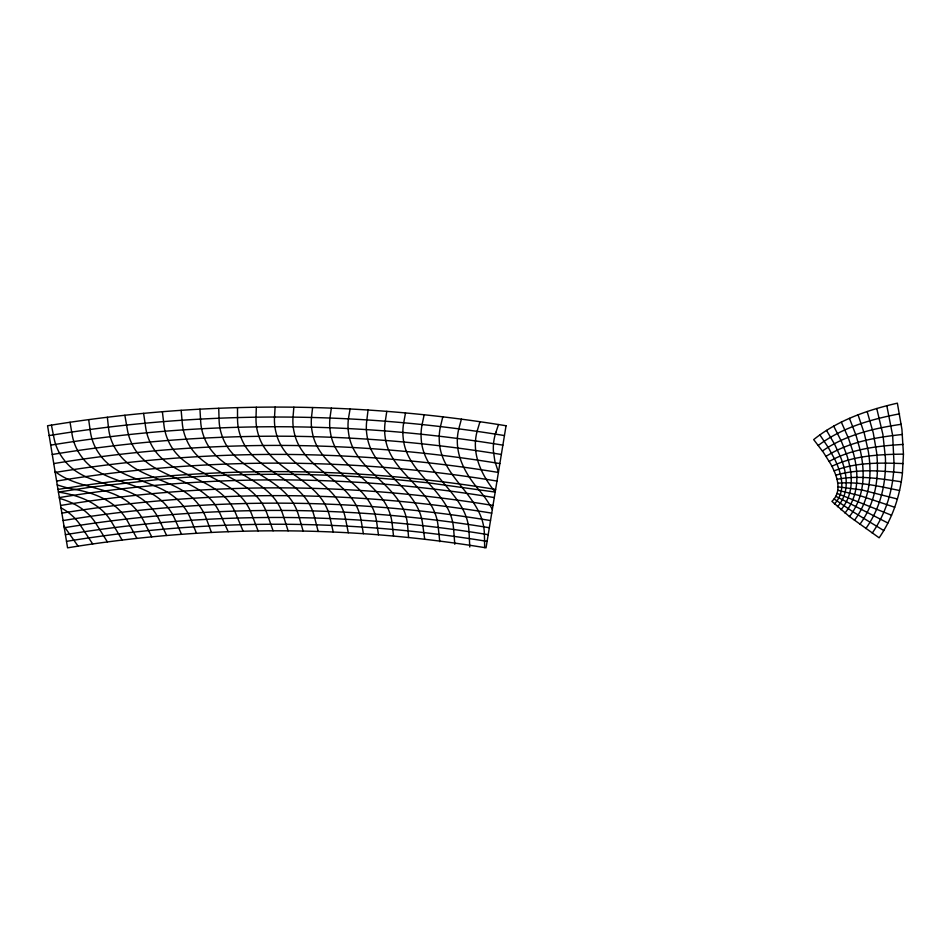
<?xml version="1.0" encoding="UTF-8"?>
<svg xmlns="http://www.w3.org/2000/svg" width="951" height="951" viewBox="0 0 951 951"><rect width="100%" height="100%" fill="white"/><g stroke="black" fill="none" stroke-linecap="round" stroke-linejoin="round"><path stroke-width="1.43" d="M903.45 454.126L902.356 473.931A159.09 159.09 0 0 1 901.263 481.777A151.328 151.328 0 0 1 899.563 490.514A144.79 144.79 0 0 1 897.375 499.002A139.999 139.999 0 0 1 894.701 507.252A136.908 136.908 0 0 1 891.551 515.252A135.399 135.399 0 0 1 887.901 523.014A135.815 135.815 0 0 1 883.764 530.539A136.682 136.682 0 0 1 879.152 537.814L849.457 516.548L831.911 501.367A19.579 19.579 0 0 0 834.098 498.954A18.699 18.699 0 0 0 835.798 496.291A18.295 18.295 0 0 0 837.011 493.391A19.828 19.828 0 0 0 837.736 490.24A23.074 23.074 0 0 0 837.986 486.853A28.375 28.375 0 0 0 837.736 483.227A36.055 36.055 0 0 0 837.011 479.352A46.528 46.528 0 0 0 835.798 475.238A60.282 60.282 0 0 0 834.098 470.876A77.816 77.816 0 0 0 831.911 466.275A93.662 93.662 0 0 0 830.603 463.826L823.364 452.319L813.687 439.612C837.7 420.211 867.645 409.988 897.375 403.165L901.928 429.365L903.45 454.126C879.295 454.447 854.034 455.529 831.911 466.275M256.306 407.23L256.009 417.905A50.629 50.629 0 0 0 258.185 434.036C268.824 472.243 320.202 477.354 329.617 516.334A50.688 50.688 0 0 1 330.104 518.259L333.23 532.025M275.089 407.087L274.518 417.156A50.629 50.629 0 0 0 276.23 433.359C285.764 471.851 336.975 478.436 345.272 517.665A50.688 50.688 0 0 1 345.689 519.603L348.292 532.774M293.859 407.183L293.051 416.681A50.629 50.629 0 0 0 294.299 432.919C302.715 471.672 353.724 479.708 360.881 519.175A50.688 50.688 0 0 1 361.249 521.124L363.365 533.689M312.606 407.539L311.595 416.455A50.629 50.629 0 0 0 312.368 432.729C319.691 471.708 370.438 481.206 376.477 520.851A50.688 50.688 0 0 1 376.786 522.812L378.439 534.795M368.061 410.024L366.694 421.234A50.89 50.89 0 0 0 367.11 436.283C372.649 472.837 417.025 486.151 422.434 522.777A51.58 51.58 0 0 1 422.731 524.726L424.705 539.276M331.352 408.134L330.163 416.49A50.629 50.629 0 0 0 330.472 432.776C336.666 471.946 387.116 482.906 392.014 522.705A50.688 50.688 0 0 1 392.276 524.679L393.512 536.067M386.784 411.355L385.179 422.03A50.89 50.89 0 0 0 385.167 437.08C389.648 473.788 433.62 488.374 437.983 525.13A51.58 51.58 0 0 1 438.221 527.08L439.778 541.69M350.087 408.978L348.744 416.788A50.629 50.629 0 0 0 348.589 433.074C353.653 472.409 403.771 484.808 407.527 524.738A50.688 50.688 0 0 1 407.717 526.711L408.585 537.529M405.495 412.936L403.664 423.088A50.89 50.89 0 0 0 403.212 438.138C406.636 474.941 450.18 490.787 453.472 527.662A51.58 51.58 0 0 1 453.663 529.624L454.792 544.269M424.158 414.767L422.137 424.396A50.89 50.89 0 0 0 421.257 439.433C423.623 476.332 466.691 493.414 468.926 530.361A51.58 51.58 0 0 1 469.069 532.334L469.77 547.003M442.797 416.835L440.598 425.977A50.89 50.89 0 0 0 439.291 440.979C440.61 477.925 483.167 496.232 484.344 533.238A51.58 51.58 0 0 1 484.428 535.199L484.677 547.61M461.401 419.165L459.06 427.807A50.89 50.89 0 0 0 457.324 442.762C457.942 460.391 467.405 476.296 478.519 489.444A109.71 109.71 0 0 1 492.416 509.558M479.982 421.721L477.509 429.9A50.89 50.89 0 0 0 475.345 444.795C475.452 462.448 484.451 478.615 495.186 492.071L428.33 482.823L394.76 479.447A1349.802 1349.802 0 0 0 158.841 479.447L91.783 487.019L58.427 492.071C75.284 494.639 92.675 500.321 104.753 512.946A50.712 50.712 0 0 1 111.814 522.372L122.12 540.073M495.935 432.253L498.502 424.538M818.3 445.425C841.861 427.653 870.95 419.272 899.563 413.84M822.437 451C845.582 434.892 873.779 428.354 901.263 424.277M826.074 456.337C848.839 441.93 876.121 437.246 902.475 434.464M829.236 461.425C851.668 448.813 877.963 445.948 903.212 444.414M834.098 470.876C855.936 462.127 880.103 462.745 903.212 463.589M835.798 475.238C857.35 468.617 880.376 470.84 902.475 472.802M837.011 479.352C858.254 475.024 880.115 478.71 901.263 481.777M837.736 483.227C858.587 481.361 879.283 486.33 899.563 490.514M837.986 486.853L861.606 489.896L897.375 499.002M837.736 490.24L860.144 495.709L894.701 507.252M59.449 498.372C70.041 501.355 80.3 506.277 88.253 514.015A50.795 50.795 0 0 1 96.039 523.656L107.392 541.939M837.011 493.391L891.551 515.252M887.901 523.014L835.798 496.291M883.764 530.539L852.857 511.709L834.098 498.954M55.039 471.446C79.302 490.942 116.45 484.82 136.837 510.532A50.712 50.712 0 0 1 143.351 520.34L151.732 536.851M64.014 526.188L78.077 546.159M819.869 434.869L828.571 447.957L835.085 459.951A97.953 97.953 0 0 1 836.88 463.957A80.99 80.99 0 0 1 838.83 469.045A64.93 64.93 0 0 1 840.28 473.895A52.174 52.174 0 0 1 841.255 478.496A42.319 42.319 0 0 1 841.742 482.858A34.985 34.985 0 0 1 841.742 486.971A29.838 29.838 0 0 1 841.255 490.847A26.64 26.64 0 0 1 840.28 494.484A25.118 25.118 0 0 1 838.818 497.872A25.522 25.522 0 0 1 836.88 501.011A26.39 26.39 0 0 1 834.443 503.911M80.241 525.13L92.699 543.96M826.538 430.375L834.728 444.497L840.434 456.801A103.433 103.433 0 0 1 842.336 461.901A86.41 86.41 0 0 1 844.036 467.476A71.373 71.373 0 0 1 845.249 472.802A59.307 59.307 0 0 1 845.974 477.889A49.856 49.856 0 0 1 846.224 482.739A42.747 42.747 0 0 1 845.974 487.34A37.707 37.707 0 0 1 845.249 491.703A34.545 34.545 0 0 1 844.036 495.816A33.023 33.023 0 0 1 842.336 499.691A33.44 33.44 0 0 1 840.149 503.317A34.295 34.295 0 0 1 837.474 506.717M833.694 426.131L841.362 441.276L846.592 454.554A109.71 109.71 0 0 1 848.268 460.07A93.638 93.638 0 0 1 849.73 466.133A79.325 79.325 0 0 1 850.705 471.958A67.747 67.747 0 0 1 851.193 477.533A58.605 58.605 0 0 1 851.193 482.858A51.651 51.651 0 0 1 850.705 487.946A46.67 46.67 0 0 1 849.73 492.796A43.532 43.532 0 0 1 848.268 497.397A42.01 42.01 0 0 1 846.331 501.759A42.426 42.426 0 0 1 843.894 505.873A43.294 43.294 0 0 1 840.981 509.748M136.908 538.385L127.589 521.267A50.712 50.712 0 0 0 120.801 511.65C109.092 498.669 91.867 492.499 75.093 489.444A117.282 117.282 0 0 1 57.215 484.867M841.326 422.113L848.482 438.304L853.225 452.545A117.781 117.781 0 0 1 854.699 458.501A102.423 102.423 0 0 1 855.912 465.039A88.657 88.657 0 0 1 856.637 471.351A77.435 77.435 0 0 1 856.887 477.402A68.496 68.496 0 0 1 856.637 483.227A61.66 61.66 0 0 1 855.912 488.802M166.615 535.496L159.114 519.591A50.712 50.712 0 0 0 152.873 509.605C130.846 480.469 86.184 489.171 64.157 460.034A50.688 50.688 0 0 1 54.052 438.34L51.425 425.145M228.204 531.704L220.109 513.802A50.688 50.688 0 0 0 219.253 512.007C202.242 475.69 150.876 480.944 132.831 445.627A50.629 50.629 0 0 1 127.482 430.244L124.854 415.254M181.522 534.307L174.841 519.032A50.712 50.712 0 0 0 168.898 508.868C147.714 479.114 102.827 486.52 81.631 456.765A50.688 50.688 0 0 1 72.157 434.797L70.041 422.256M849.457 418.357L856.102 435.57L860.358 450.786A127.422 127.422 0 0 1 861.606 457.158A112.61 112.61 0 0 1 862.581 464.195A99.249 99.249 0 0 1 863.068 470.983A88.3 88.3 0 0 1 863.068 477.533A79.527 79.527 0 0 1 862.581 483.833A72.787 72.787 0 0 1 861.606 489.896A67.89 67.89 0 0 1 860.144 495.709A64.775 64.775 0 0 1 858.206 501.284A63.265 63.265 0 0 1 855.769 506.621A63.681 63.681 0 0 1 852.857 511.709A64.537 64.537 0 0 1 849.457 516.548M243.135 531.229L235.896 513.909A50.688 50.688 0 0 0 235.099 512.09C219.134 475.286 167.638 479.066 150.615 443.249A50.629 50.629 0 0 1 145.705 427.724L143.613 413.364M196.465 533.297L190.557 518.652A50.712 50.712 0 0 0 184.91 508.321C164.582 477.973 119.505 484.095 99.177 453.734A50.688 50.688 0 0 1 90.345 431.492L88.776 420.342M498.443 472.195L494.9 461.425L493.379 450.929A51.366 51.366 0 0 1 495.911 432.241M258.101 530.931L251.658 514.182A50.688 50.688 0 0 0 250.909 512.351C236.014 475.108 184.435 477.402 168.446 441.109A50.629 50.629 0 0 1 163.988 425.454L162.383 411.712M858.064 414.826L864.483 434.108L868.299 451.202A136.409 136.409 0 0 1 869 456.064A124.106 124.106 0 0 1 869.737 463.589A111.077 111.077 0 0 1 869.975 470.864A100.331 100.331 0 0 1 869.737 477.889A91.688 91.688 0 0 1 869 484.677A84.996 84.996 0 0 1 867.788 491.227A80.134 80.134 0 0 1 866.088 497.528A77.031 77.031 0 0 1 863.9 503.59A75.509 75.509 0 0 1 861.226 509.415A75.937 75.937 0 0 1 858.064 514.99A76.793 76.793 0 0 1 854.426 520.316M211.443 532.453L206.26 518.45A50.712 50.712 0 0 0 200.911 507.965C181.463 477.033 136.231 481.86 116.783 450.94A50.688 50.688 0 0 1 108.58 428.449L107.344 417.251M273.103 530.801L267.409 514.646A50.688 50.688 0 0 0 266.72 512.779C252.883 475.131 201.267 475.952 186.313 439.219A50.629 50.629 0 0 1 182.307 423.433L181.154 410.321M867.169 411.545L873.291 433.014L876.572 452.117A146.906 146.906 0 0 1 876.881 455.22A136.849 136.849 0 0 1 877.369 463.22M288.117 530.848L283.136 515.276A50.688 50.688 0 0 0 282.495 513.397C269.751 475.381 218.124 474.715 204.239 437.567A50.629 50.629 0 0 1 200.685 421.673L199.948 409.168M876.751 408.514L882.92 434.583L885.405 457.788A148.213 148.213 0 0 1 885.5 463.101A138.216 138.216 0 0 1 885.25 471.351A127.767 127.767 0 0 1 884.525 479.352A119.303 119.303 0 0 1 883.313 487.114A112.717 112.717 0 0 1 881.613 494.627A107.891 107.891 0 0 1 879.425 501.902A104.8 104.8 0 0 1 876.751 508.94A103.279 103.279 0 0 1 873.589 515.727A103.707 103.707 0 0 1 869.951 522.277A104.562 104.562 0 0 1 865.814 528.578M303.131 531.062L298.816 516.096A50.688 50.688 0 0 0 298.222 514.206C286.584 475.821 234.992 473.681 222.177 436.152A50.629 50.629 0 0 1 219.087 420.152L218.73 408.276M886.819 405.72L892.656 435.558L894.071 464.314A152.79 152.79 0 0 1 893.619 471.958A143.173 143.173 0 0 1 892.656 480.445A134.769 134.769 0 0 1 891.194 488.695A128.207 128.207 0 0 1 889.256 496.695A123.404 123.404 0 0 1 886.819 504.458A120.313 120.313 0 0 1 883.907 511.971A118.792 118.792 0 0 1 880.507 519.246A119.22 119.22 0 0 1 876.62 526.283A120.076 120.076 0 0 1 872.245 533.071M318.169 531.454L314.472 517.094A50.688 50.688 0 0 0 313.937 515.18C303.405 476.487 251.896 472.861 240.163 434.976A50.629 50.629 0 0 1 237.524 418.904L237.512 407.634M844.975 513.029A53.375 53.375 0 0 0 848.137 508.666A52.507 52.507 0 0 0 850.812 504.066A52.091 52.091 0 0 0 852.999 499.216A53.613 53.613 0 0 0 854.699 494.128A56.739 56.739 0 0 0 855.912 488.802M859.882 524.322A90.143 90.143 0 0 0 863.77 518.509A89.275 89.275 0 0 0 867.169 512.446A88.847 88.847 0 0 0 870.082 506.146A90.369 90.369 0 0 0 872.507 499.596A93.471 93.471 0 0 0 874.456 492.808A98.31 98.31 0 0 0 875.919 485.771A104.943 104.943 0 0 0 876.881 478.496A113.49 113.49 0 0 0 877.369 470.983M877.369 463.22A124.07 124.07 0 0 1 877.369 470.983M64.264 527.734A1313.664 1313.664 0 0 1 489.337 527.734M56.62 481.063A1360.964 1360.964 0 0 1 496.981 481.063M57.987 489.432A1352.477 1352.477 0 0 1 495.614 489.432M59.331 497.575A1344.227 1344.227 0 0 1 494.282 497.575M60.614 505.468A1336.226 1336.226 0 0 1 492.987 505.468M61.874 513.136A1328.464 1328.464 0 0 1 491.726 513.136M63.087 520.554A1320.939 1320.939 0 0 1 490.514 520.554M53.755 463.577A1378.677 1378.677 0 0 1 499.846 463.577M55.206 472.445A1369.702 1369.702 0 0 1 498.395 472.445M49.155 435.57A1407.064 1407.064 0 0 1 504.446 435.57M50.724 445.151A1397.352 1397.352 0 0 1 502.877 445.151M52.257 454.483A1387.889 1387.889 0 0 1 501.343 454.483M65.405 534.676A1306.638 1306.638 0 0 1 488.196 534.676M66.511 541.369A1299.851 1299.851 0 0 1 487.102 541.369M60.959 507.846A53.945 53.945 0 0 1 80.359 525.047M506.051 425.751L486.044 547.835A1293.301 1293.301 0 0 0 67.569 547.835L47.55 425.751A1417.014 1417.014 0 0 1 506.051 425.751"/></g></svg>
